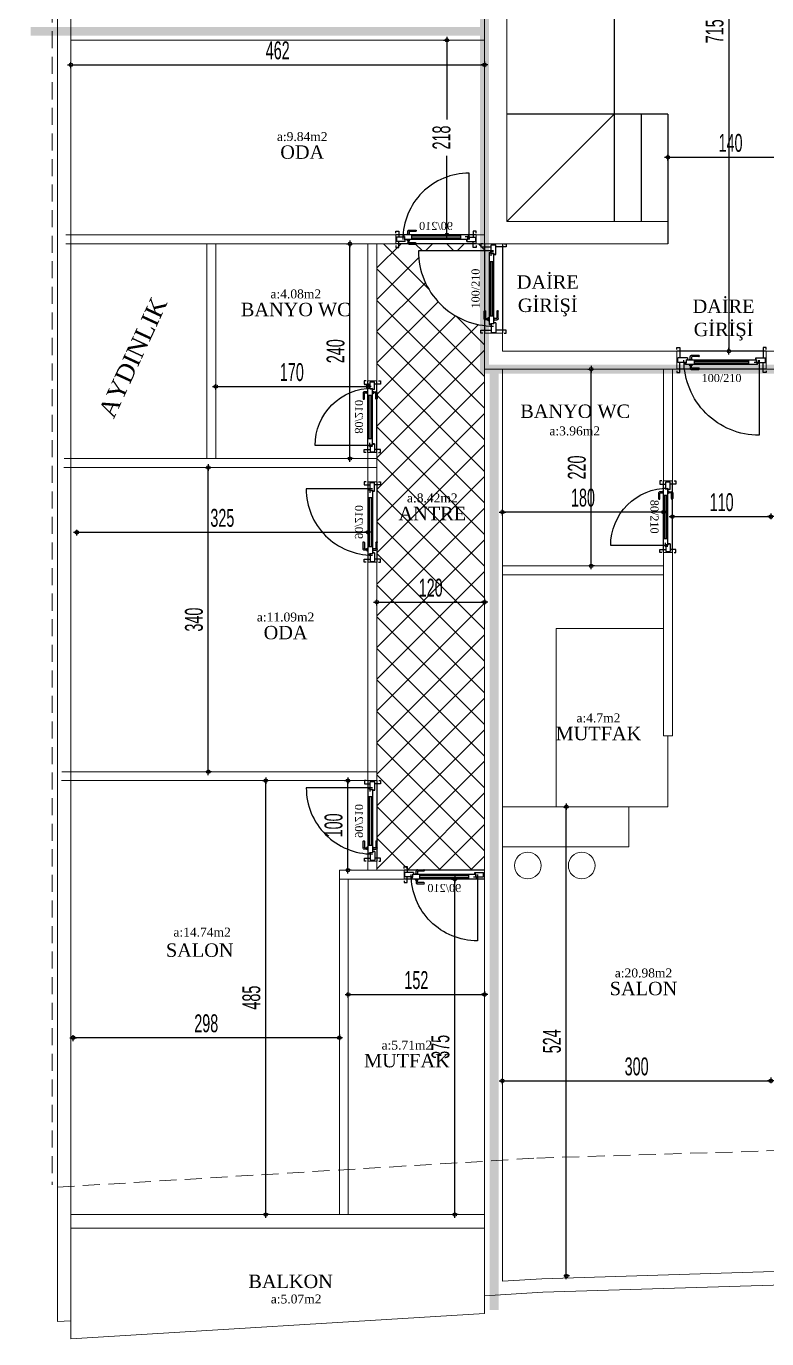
# Model space of a CAD drawing. Extents: x -30085 to -23607, y 116 to 3194.
# Drawn here: x -28966 to -28138, y 116 to 1583 of the extents above; entities that cross this region are included whole.
import ezdxf
from ezdxf.enums import TextEntityAlignment as Align

# ---------------------------------------------------------------- set-up
doc = ezdxf.new("R2010")
doc.units = 0
doc.linetypes.add('DOT', pattern=[0.28, 0.03, -0.25])
doc.linetypes.add('HIDDEN', pattern=[9.525, 6.35, -3.175])
doc.layers.get('0').update_dxf_attribs({"color": 5, "lineweight": 0})
for name, color, linetype in [('alan', 7, 'Continuous'), ('DIM', 7, 'Continuous'), ('duvar-kesim', 7, 'Continuous'), ('kapi', 7, 'Continuous'), ('kapi-yazi', 7, 'Continuous'), ('mahal', 7, 'Continuous')]:
    doc.layers.add(name, color=color, linetype=linetype)
for name, color, linetype, lineweight in [('BINA_CAMITURBE', 93, 'Continuous', 0), ('DOT', 6, 'DOT', 25), ('DUVAR', 4, 'Continuous', 0), ('ESKİPARSELVENOSU', 27, 'Continuous', 0), ('kolon', 1, 'Continuous', 40), ('OLCU10', 2, 'Continuous', 25), ('PARSEL_NO', 212, 'Continuous', 0), ('tarama ıslak zemin', 216, 'Continuous', 9)]:
    doc.layers.add(name, color=color, linetype=linetype, lineweight=lineweight)
doc.layers.get('0').off()
doc.styles.get("Standard").update_dxf_attribs({"font": ''})
doc.styles.add('T', font='ISOt.shx', dxfattribs={"width": 0.6})
doc.styles.get('Standard').set_extended_font_data('Times New Roman')
doc.dimstyles.new('DOT2', dxfattribs={"dimtxt": 20, "dimasz": 0.7, "dimexe": 5, "dimexo": 5, "dimgap": 6, "dimtad": 1, "dimdec": 0, "dimdsep": 46, "dimtxsty": 'T', "dimblk1": 'SEL2', "dimblk2": 'SEL2', "dimsah": 1, "dimcen": 0, "dimse1": 1, "dimse2": 1, "dimclrd": 256, "dimclre": 256, "dimclrt": 256, "dimadec": 0, "dimazin": 0, "dimtfac": 1, "dimtdec": 0, "dimtix": 1, "dimtmove": 2, "dimatfit": 3, "dimldrblk": 'SEL2', "dimfxl": 1, "dimtolj": 1, "dimtzin": 0, "dimarcsym": 0})

# ---------------------------------------------------------------- blocks, each defined once
blk = doc.blocks.new('SEL2')
at = {"layer": 'OLCU10'}
for p, q in [((5.25, 0), (-5.25, 0)), ((0, 5.25), (0, -3.95))]:
    blk.add_line(p, q, dxfattribs=at)
blk.add_circle((0, 0), 2.75, dxfattribs=at)
blk = doc.blocks.new('*D214')
at = {"layer": 'Defpoints', "color": 0}
for p in [(345, 285), (360, 288.9), (360, 269.2)]:
    blk.add_point(p, dxfattribs=at)
at = {"layer": 'DIM', "lineweight": -2}
for p, q in [((344.3, 288.9), (343.6, 288.9)), ((345, 288.9), (360, 288.9)), ((360.7, 288.9), (361.4, 288.9))]:
    blk.add_line(p, q, dxfattribs=at)
at = {"layer": 'DIM', "linetype": 'ByBlock', "lineweight": -2, "xscale": 0.7, "yscale": 0.7, "zscale": 0.7}
blk.add_blockref('SEL2', (345, 288.9), dxfattribs=at)
at = {"layer": 'DIM', "linetype": 'ByBlock', "lineweight": -2, "xscale": 0.7, "yscale": 0.7, "zscale": 0.7, "rotation": 180}
blk.add_blockref('SEL2', (360, 288.9), dxfattribs=at)
at = {"layer": 'DIM', "insert": (352.5, 272.9), "char_height": 20, "attachment_point": 5, "rotation": 180, "style": 'T'}
blk.add_mtext('\\A1;15', dxfattribs=at)
blk = doc.blocks.new('*D215')
at = {"layer": 'Defpoints', "color": 0}
for p in [(570, 288.9), (360, 269.2), (570, 253.6)]:
    blk.add_point(p, dxfattribs=at)
at = {"layer": 'DIM', "lineweight": -2}
blk.add_line((360.7, 288.9), (569.3, 288.9), dxfattribs=at)
at = {"layer": 'DIM', "linetype": 'ByBlock', "lineweight": -2, "xscale": 0.7, "yscale": 0.7, "zscale": 0.7, "rotation": 180}
blk.add_blockref('SEL2', (360, 288.9), dxfattribs=at)
at = {"layer": 'DIM', "linetype": 'ByBlock', "lineweight": -2, "xscale": 0.7, "yscale": 0.7, "zscale": 0.7}
blk.add_blockref('SEL2', (570, 288.9), dxfattribs=at)
at = {"layer": 'DIM', "insert": (465, 272.9), "char_height": 20, "attachment_point": 5, "rotation": 180, "style": 'T'}
blk.add_mtext('\\A1;210', dxfattribs=at)
blk = doc.blocks.new('*D216')
at = {"layer": 'Defpoints', "color": 0}
for p in [(595, 288.9), (570, 253.6), (595, 253.6)]:
    blk.add_point(p, dxfattribs=at)
at = {"layer": 'DIM', "lineweight": -2}
for p, q in [((569.3, 288.9), (568.6, 288.9)), ((570, 288.9), (595, 288.9)), ((595.7, 288.9), (596.4, 288.9))]:
    blk.add_line(p, q, dxfattribs=at)
at = {"layer": 'DIM', "linetype": 'ByBlock', "lineweight": -2, "xscale": 0.7, "yscale": 0.7, "zscale": 0.7}
blk.add_blockref('SEL2', (570, 288.9), dxfattribs=at)
at = {"layer": 'DIM', "linetype": 'ByBlock', "lineweight": -2, "xscale": 0.7, "yscale": 0.7, "zscale": 0.7, "rotation": 180}
blk.add_blockref('SEL2', (595, 288.9), dxfattribs=at)
at = {"layer": 'DIM', "insert": (582.5, 272.9), "char_height": 20, "attachment_point": 5, "rotation": 180, "style": 'T'}
blk.add_mtext('\\A1;25', dxfattribs=at)
blk = doc.blocks.new('*D217')
at = {"layer": 'Defpoints', "color": 0}
for p in [(470.5, 365), (467.8, 165), (488.2, 165)]:
    blk.add_point(p, dxfattribs=at)
at = {"layer": 'DIM', "lineweight": -2}
blk.add_line((488.2, 364.3), (488.2, 165.7), dxfattribs=at)
at = {"layer": 'DIM', "linetype": 'ByBlock', "lineweight": -2, "xscale": 0.7, "yscale": 0.7, "zscale": 0.7}
for p, rotation in [((488.2, 365), 89.99999999999999), ((488.2, 165), 270)]:
    blk.add_blockref('SEL2', p, dxfattribs=dict(at, rotation=rotation))
at = {"layer": 'DIM', "insert": (504.2, 265), "char_height": 20, "attachment_point": 5, "rotation": 270, "style": 'T'}
blk.add_mtext('\\A1;200', dxfattribs=at)
blk = doc.blocks.new('*D218')
at = {"layer": 'Defpoints', "color": 0}
for p in [(467.8, 165), (467.8, 140), (488.2, 140)]:
    blk.add_point(p, dxfattribs=at)
at = {"layer": 'DIM', "lineweight": -2}
for p, q in [((488.2, 165.7), (488.2, 166.4)), ((488.2, 165), (488.2, 140)), ((488.2, 139.3), (488.2, 138.6))]:
    blk.add_line(p, q, dxfattribs=at)
at = {"layer": 'DIM', "linetype": 'ByBlock', "lineweight": -2, "xscale": 0.7, "yscale": 0.7, "zscale": 0.7}
for p, rotation in [((488.2, 165), 270), ((488.2, 140), 90)]:
    blk.add_blockref('SEL2', p, dxfattribs=dict(at, rotation=rotation))
at = {"layer": 'DIM', "insert": (504.2, 152.5), "char_height": 20, "attachment_point": 5, "rotation": 270, "style": 'T'}
blk.add_mtext('\\A1;25', dxfattribs=at)
blk = doc.blocks.new('*D219')
at = {"layer": 'Defpoints', "color": 0}
for p in [(360, 513.9), (345, 510), (360, 494.2)]:
    blk.add_point(p, dxfattribs=at)
at = {"layer": 'DIM', "lineweight": -2}
for p, q in [((344.3, 513.9), (343.6, 513.9)), ((345, 513.9), (360, 513.9)), ((360.7, 513.9), (361.4, 513.9))]:
    blk.add_line(p, q, dxfattribs=at)
at = {"layer": 'DIM', "linetype": 'ByBlock', "lineweight": -2, "xscale": 0.7, "yscale": 0.7, "zscale": 0.7}
blk.add_blockref('SEL2', (345, 513.9), dxfattribs=at)
at = {"layer": 'DIM', "linetype": 'ByBlock', "lineweight": -2, "xscale": 0.7, "yscale": 0.7, "zscale": 0.7, "rotation": 180}
blk.add_blockref('SEL2', (360, 513.9), dxfattribs=at)
at = {"layer": 'DIM', "insert": (352.5, 497.9), "char_height": 20, "attachment_point": 5, "rotation": 180, "style": 'T'}
blk.add_mtext('\\A1;15', dxfattribs=at)
blk = doc.blocks.new('*D220')
at = {"layer": 'Defpoints', "color": 0}
for p in [(570, 513.9), (360, 494.2), (570, 478.6)]:
    blk.add_point(p, dxfattribs=at)
at = {"layer": 'DIM', "lineweight": -2}
blk.add_line((360.7, 513.9), (569.3, 513.9), dxfattribs=at)
at = {"layer": 'DIM', "linetype": 'ByBlock', "lineweight": -2, "xscale": 0.7, "yscale": 0.7, "zscale": 0.7, "rotation": 180}
blk.add_blockref('SEL2', (360, 513.9), dxfattribs=at)
at = {"layer": 'DIM', "linetype": 'ByBlock', "lineweight": -2, "xscale": 0.7, "yscale": 0.7, "zscale": 0.7}
blk.add_blockref('SEL2', (570, 513.9), dxfattribs=at)
at = {"layer": 'DIM', "insert": (465, 497.9), "char_height": 20, "attachment_point": 5, "rotation": 180, "style": 'T'}
blk.add_mtext('\\A1;210', dxfattribs=at)
blk = doc.blocks.new('*D221')
at = {"layer": 'Defpoints', "color": 0}
for p in [(595, 513.9), (570, 478.6), (595, 478.6)]:
    blk.add_point(p, dxfattribs=at)
at = {"layer": 'DIM', "lineweight": -2}
for p, q in [((569.3, 513.9), (568.6, 513.9)), ((570, 513.9), (595, 513.9)), ((595.7, 513.9), (596.4, 513.9))]:
    blk.add_line(p, q, dxfattribs=at)
at = {"layer": 'DIM', "linetype": 'ByBlock', "lineweight": -2, "xscale": 0.7, "yscale": 0.7, "zscale": 0.7}
blk.add_blockref('SEL2', (570, 513.9), dxfattribs=at)
at = {"layer": 'DIM', "linetype": 'ByBlock', "lineweight": -2, "xscale": 0.7, "yscale": 0.7, "zscale": 0.7, "rotation": 180}
blk.add_blockref('SEL2', (595, 513.9), dxfattribs=at)
at = {"layer": 'DIM', "insert": (582.5, 497.9), "char_height": 20, "attachment_point": 5, "rotation": 180, "style": 'T'}
blk.add_mtext('\\A1;25', dxfattribs=at)
blk = doc.blocks.new('*D222')
at = {"layer": 'Defpoints', "color": 0}
for p in [(470.5, 590), (467.8, 390), (488.2, 390)]:
    blk.add_point(p, dxfattribs=at)
at = {"layer": 'DIM', "lineweight": -2}
blk.add_line((488.2, 589.3), (488.2, 390.7), dxfattribs=at)
at = {"layer": 'DIM', "linetype": 'ByBlock', "lineweight": -2, "xscale": 0.7, "yscale": 0.7, "zscale": 0.7}
for p, rotation in [((488.2, 590), 89.99999999999999), ((488.2, 390), 270)]:
    blk.add_blockref('SEL2', p, dxfattribs=dict(at, rotation=rotation))
at = {"layer": 'DIM', "insert": (504.2, 490), "char_height": 20, "attachment_point": 5, "rotation": 270, "style": 'T'}
blk.add_mtext('\\A1;200', dxfattribs=at)
blk = doc.blocks.new('*D223')
at = {"layer": 'Defpoints', "color": 0}
for p in [(467.8, 390), (467.8, 365), (488.2, 365)]:
    blk.add_point(p, dxfattribs=at)
at = {"layer": 'DIM', "lineweight": -2}
for p, q in [((488.2, 390.7), (488.2, 391.4)), ((488.2, 390), (488.2, 365)), ((488.2, 364.3), (488.2, 363.6))]:
    blk.add_line(p, q, dxfattribs=at)
at = {"layer": 'DIM', "linetype": 'ByBlock', "lineweight": -2, "xscale": 0.7, "yscale": 0.7, "zscale": 0.7}
for p, rotation in [((488.2, 390), 270), ((488.2, 365), 90)]:
    blk.add_blockref('SEL2', p, dxfattribs=dict(at, rotation=rotation))
at = {"layer": 'DIM', "insert": (504.2, 377.5), "char_height": 20, "attachment_point": 5, "rotation": 270, "style": 'T'}
blk.add_mtext('\\A1;25', dxfattribs=at)
blk = doc.blocks.new('*D228')
at = {"layer": 'Defpoints', "color": 0}
for p in [(-28248.6, 1436.7), (-28108.6, 1436.7), (-28108.6, 1436.7)]:
    blk.add_point(p, dxfattribs=at)
at = {"layer": 'DIM', "lineweight": -2}
blk.add_line((-28247.9, 1436.7), (-28109.3, 1436.7), dxfattribs=at)
at = {"layer": 'DIM', "linetype": 'ByBlock', "lineweight": -2, "xscale": 0.7, "yscale": 0.7, "zscale": 0.7, "rotation": 180}
blk.add_blockref('SEL2', (-28248.6, 1436.7), dxfattribs=at)
at = {"layer": 'DIM', "linetype": 'ByBlock', "lineweight": -2, "xscale": 0.7, "yscale": 0.7, "zscale": 0.7}
blk.add_blockref('SEL2', (-28108.6, 1436.7), dxfattribs=at)
at = {"layer": 'DIM', "insert": (-28178.6, 1452.7), "char_height": 20, "attachment_point": 5, "style": 'T'}
blk.add_mtext('\\A1;140', dxfattribs=at)
blk = doc.blocks.new('*D291')
at = {"layer": 'Defpoints', "color": 0}
for p in [(-28063.6, 1935), (-28180.4, 1220), (-28063.6, 1220)]:
    blk.add_point(p, dxfattribs=at)
at = {"layer": 'DIM', "lineweight": -2}
blk.add_line((-28180.4, 1934.3), (-28180.4, 1220.7), dxfattribs=at)
at = {"layer": 'DIM', "linetype": 'ByBlock', "lineweight": -2, "xscale": 0.7, "yscale": 0.7, "zscale": 0.7}
for p, rotation in [((-28180.4, 1935), 90), ((-28180.4, 1220), 270)]:
    blk.add_blockref('SEL2', p, dxfattribs=dict(at, rotation=rotation))
at = {"layer": 'DIM', "insert": (-28196.4, 1577.5), "char_height": 20, "attachment_point": 5, "rotation": 90, "style": 'T'}
blk.add_mtext('\\A1;715', dxfattribs=at)
blk = doc.blocks.new('*D292')
at = {"layer": 'Defpoints', "color": 0}
for p in [(-28133.6, 404.5), (-28433.6, 391.8), (-28133.6, 391.8)]:
    blk.add_point(p, dxfattribs=at)
at = {"layer": 'DIM', "lineweight": -2}
blk.add_line((-28432.9, 404.5), (-28134.3, 404.5), dxfattribs=at)
at = {"layer": 'DIM', "linetype": 'ByBlock', "lineweight": -2, "xscale": 0.7, "yscale": 0.7, "zscale": 0.7, "rotation": 180}
blk.add_blockref('SEL2', (-28433.6, 404.5), dxfattribs=at)
at = {"layer": 'DIM', "linetype": 'ByBlock', "lineweight": -2, "xscale": 0.7, "yscale": 0.7, "zscale": 0.7}
blk.add_blockref('SEL2', (-28133.6, 404.5), dxfattribs=at)
at = {"layer": 'DIM', "insert": (-28283.6, 420.5), "char_height": 20, "attachment_point": 5, "style": 'T'}
blk.add_mtext('\\A1;300', dxfattribs=at)
blk = doc.blocks.new('fm-door1')
at = {"linetype": 'Continuous'}
for p, q in [((0, 2.5), (0, -2.5)), ((10, 2.5), (0, 2.5)), ((8, 3.2), (8, 0)), ((8.4, 2.8), (12.8, 2.8)), ((9, 5), (91, 5)), ((9, 5), (9, 3)), ((10, 3), (9, 3)), ((10, 3), (10, -0.5)), ((10, 3), (10, -0.5)), ((10, 0), (90, 0)), ((19, 5), (19, 0)), ((81, 5), (81, 0)), ((91, 3), (90, 3)), ((90, 3), (90, -0.5)), ((90, 2.5), (100, 2.5)), ((91, 5), (91, 3)), ((100, 2.5), (100, -2.5)), ((11, -2.5), (0, -2.5)), ((10, -0.5), (11, -0.5)), ((11, -0.5), (10, -0.5)), ((11, -0.5), (11, -2.5)), ((11, -2.5), (11, -0.5)), ((89, -2.5), (89, -0.5)), ((89, -0.5), (90, -0.5)), ((89, -2.5), (100, -2.5))]:
    blk.add_line(p, q, dxfattribs=at)
at = {"color": 8, "linetype": 'Continuous'}
for p, q in [((19, 3.5), (81, 3.5)), ((19, 1.5), (81, 1.5))]:
    blk.add_line(p, q, dxfattribs=at)
at = {"linetype": 'Continuous'}
for points in [[(85.8, 5.8), (85.8, 8.9, 0.414214), (84.2, 10.4), (75.9, 10.4, 1), (75.9, 8.9), (83.5, 8.9, -0.414214), (84.2, 8.1), (84.2, 5.8)], [(85.8, -0.8), (85.8, -3.9, -0.414214), (84.2, -5.4), (75.9, -5.4, -1), (75.9, -3.9), (83.5, -3.9, 0.414214), (84.2, -3.1), (84.2, -0.8)]]:
    blk.add_lwpolyline(points, format="xyb", dxfattribs=at)
for points in [[(86.9, 5), (86.9, 5.8), (83.1, 5.8), (83.1, 5)], [(86.9, 0), (86.9, -0.8), (83.1, -0.8), (83.1, 0)]]:
    blk.add_lwpolyline(points, dxfattribs=at)
blk.add_circle((8.4, 3.2), 0.426, dxfattribs=at)
blk = doc.blocks.new('*D296')
at = {"layer": 'Defpoints', "color": 0}
for p in [(-28343.6, 1200), (-28334.4, 1200), (-28343.6, 980)]:
    blk.add_point(p, dxfattribs=at)
at = {"layer": 'DIM', "lineweight": -2}
blk.add_line((-28334.4, 980.7), (-28334.4, 1199.3), dxfattribs=at)
at = {"layer": 'DIM', "linetype": 'ByBlock', "lineweight": -2, "xscale": 0.7, "yscale": 0.7, "zscale": 0.7}
for p, rotation in [((-28334.4, 1200), 90), ((-28334.4, 980), 270)]:
    blk.add_blockref('SEL2', p, dxfattribs=dict(at, rotation=rotation))
at = {"layer": 'DIM', "insert": (-28350.4, 1090), "char_height": 20, "attachment_point": 5, "rotation": 90, "style": 'T'}
blk.add_mtext('\\A1;220', dxfattribs=at)
blk = doc.blocks.new('*D297')
at = {"layer": 'Defpoints', "color": 0}
for p in [(-28433.6, 1064.6), (-28253.6, 1064.6), (-28433.6, 1040.2)]:
    blk.add_point(p, dxfattribs=at)
at = {"layer": 'DIM', "lineweight": -2}
blk.add_line((-28254.3, 1040.2), (-28432.9, 1040.2), dxfattribs=at)
at = {"layer": 'DIM', "linetype": 'ByBlock', "lineweight": -2, "xscale": 0.7, "yscale": 0.7, "zscale": 0.7, "rotation": 180}
blk.add_blockref('SEL2', (-28433.6, 1040.2), dxfattribs=at)
at = {"layer": 'DIM', "linetype": 'ByBlock', "lineweight": -2, "xscale": 0.7, "yscale": 0.7, "zscale": 0.7}
blk.add_blockref('SEL2', (-28253.6, 1040.2), dxfattribs=at)
at = {"layer": 'DIM', "insert": (-28343.6, 1056.2), "char_height": 20, "attachment_point": 5, "style": 'T'}
blk.add_mtext('\\A1;180', dxfattribs=at)
blk = doc.blocks.new('*D298')
at = {"layer": 'Defpoints', "color": 0}
for p in [(-28133.6, 1035.1), (-28243.6, 1023.6), (-28133.6, 1023.6)]:
    blk.add_point(p, dxfattribs=at)
at = {"layer": 'DIM', "lineweight": -2}
blk.add_line((-28242.9, 1035.1), (-28134.3, 1035.1), dxfattribs=at)
at = {"layer": 'DIM', "linetype": 'ByBlock', "lineweight": -2, "xscale": 0.7, "yscale": 0.7, "zscale": 0.7, "rotation": 180}
blk.add_blockref('SEL2', (-28243.6, 1035.1), dxfattribs=at)
at = {"layer": 'DIM', "linetype": 'ByBlock', "lineweight": -2, "xscale": 0.7, "yscale": 0.7, "zscale": 0.7}
blk.add_blockref('SEL2', (-28133.6, 1035.1), dxfattribs=at)
at = {"layer": 'DIM', "insert": (-28188.6, 1051.1), "char_height": 20, "attachment_point": 5, "style": 'T'}
blk.add_mtext('\\A1;110', dxfattribs=at)
blk = doc.blocks.new('*D299')
at = {"layer": 'Defpoints', "color": 0}
for p in [(-28362.2, 710.9), (-28248.6, 710.9), (-28289.4, 186.4)]:
    blk.add_point(p, dxfattribs=at)
at = {"layer": 'DIM', "lineweight": -2}
blk.add_line((-28362.2, 187.1), (-28362.2, 710.2), dxfattribs=at)
at = {"layer": 'DIM', "linetype": 'ByBlock', "lineweight": -2, "xscale": 0.7, "yscale": 0.7, "zscale": 0.7}
for p, rotation in [((-28362.2, 710.9), 90), ((-28362.2, 186.4), 270)]:
    blk.add_blockref('SEL2', p, dxfattribs=dict(at, rotation=rotation))
at = {"layer": 'DIM', "insert": (-28378.2, 448.7), "char_height": 20, "attachment_point": 5, "rotation": 90, "style": 'T'}
blk.add_mtext('\\A1;524', dxfattribs=at)
blk = doc.blocks.new('*D302')
at = {"layer": 'Defpoints', "color": 0}
for p in [(-28762.4, 1090), (-28736, 1090), (-28736, 750)]:
    blk.add_point(p, dxfattribs=at)
at = {"layer": 'DIM', "lineweight": -2}
blk.add_line((-28762.4, 750.7), (-28762.4, 1089.3), dxfattribs=at)
at = {"layer": 'DIM', "linetype": 'ByBlock', "lineweight": -2, "xscale": 0.7, "yscale": 0.7, "zscale": 0.7}
for p, rotation in [((-28762.4, 1090), 90), ((-28762.4, 750), 270)]:
    blk.add_blockref('SEL2', p, dxfattribs=dict(at, rotation=rotation))
at = {"layer": 'DIM', "insert": (-28778.4, 920), "char_height": 20, "attachment_point": 5, "rotation": 90, "style": 'T'}
blk.add_mtext('\\A1;340', dxfattribs=at)
blk = doc.blocks.new('*D303')
at = {"layer": 'Defpoints', "color": 0}
for p in [(-28584, 1017.6), (-28909.4, 998.1), (-28584, 998.1)]:
    blk.add_point(p, dxfattribs=at)
at = {"layer": 'DIM', "lineweight": -2}
blk.add_line((-28908.7, 1017.6), (-28584.7, 1017.6), dxfattribs=at)
at = {"layer": 'DIM', "linetype": 'ByBlock', "lineweight": -2, "xscale": 0.7, "yscale": 0.7, "zscale": 0.7, "rotation": 180}
blk.add_blockref('SEL2', (-28909.4, 1017.6), dxfattribs=at)
at = {"layer": 'DIM', "linetype": 'ByBlock', "lineweight": -2, "xscale": 0.7, "yscale": 0.7, "zscale": 0.7}
blk.add_blockref('SEL2', (-28584, 1017.6), dxfattribs=at)
at = {"layer": 'DIM', "insert": (-28746.7, 1033.6), "char_height": 20, "attachment_point": 5, "style": 'T'}
blk.add_mtext('\\A1;325', dxfattribs=at)
blk = doc.blocks.new('*D304')
at = {"layer": 'Defpoints', "color": 0}
for p in [(-28453.6, 939.6), (-28453.6, 926.6), (-28574, 916.6)]:
    blk.add_point(p, dxfattribs=at)
at = {"layer": 'DIM', "lineweight": -2}
blk.add_line((-28573.3, 939.6), (-28454.3, 939.6), dxfattribs=at)
at = {"layer": 'DIM', "linetype": 'ByBlock', "lineweight": -2, "xscale": 0.7, "yscale": 0.7, "zscale": 0.7, "rotation": 180}
blk.add_blockref('SEL2', (-28574, 939.6), dxfattribs=at)
at = {"layer": 'DIM', "linetype": 'ByBlock', "lineweight": -2, "xscale": 0.7, "yscale": 0.7, "zscale": 0.7}
blk.add_blockref('SEL2', (-28453.6, 939.6), dxfattribs=at)
at = {"layer": 'DIM', "insert": (-28513.8, 955.6), "char_height": 20, "attachment_point": 5, "style": 'T'}
blk.add_mtext('\\A1;120', dxfattribs=at)
blk = doc.blocks.new('*D305')
at = {"layer": 'Defpoints', "color": 0}
for p in [(-28913.5, 452.7), (-28913.5, 448.7), (-28615.9, 448.7)]:
    blk.add_point(p, dxfattribs=at)
at = {"layer": 'DIM', "lineweight": -2}
blk.add_line((-28616.6, 452.7), (-28912.8, 452.7), dxfattribs=at)
at = {"layer": 'DIM', "linetype": 'ByBlock', "lineweight": -2, "xscale": 0.7, "yscale": 0.7, "zscale": 0.7, "rotation": 180}
blk.add_blockref('SEL2', (-28913.5, 452.7), dxfattribs=at)
at = {"layer": 'DIM', "linetype": 'ByBlock', "lineweight": -2, "xscale": 0.7, "yscale": 0.7, "zscale": 0.7}
blk.add_blockref('SEL2', (-28615.9, 452.7), dxfattribs=at)
at = {"layer": 'DIM', "insert": (-28764.7, 468.7), "char_height": 20, "attachment_point": 5, "style": 'T'}
blk.add_mtext('\\A1;298', dxfattribs=at)
blk = doc.blocks.new('*D306')
at = {"layer": 'Defpoints', "color": 0}
for p in [(-28717.9, 740), (-28698.2, 740), (-28717.9, 255)]:
    blk.add_point(p, dxfattribs=at)
at = {"layer": 'DIM', "lineweight": -2}
blk.add_line((-28698.2, 255.7), (-28698.2, 739.3), dxfattribs=at)
at = {"layer": 'DIM', "linetype": 'ByBlock', "lineweight": -2, "xscale": 0.7, "yscale": 0.7, "zscale": 0.7}
for p, rotation in [((-28698.2, 740), 90), ((-28698.2, 255), 270)]:
    blk.add_blockref('SEL2', p, dxfattribs=dict(at, rotation=rotation))
at = {"layer": 'DIM', "insert": (-28714.2, 497.5), "char_height": 20, "attachment_point": 5, "rotation": 90, "style": 'T'}
blk.add_mtext('\\A1;485', dxfattribs=at)
blk = doc.blocks.new('*D307')
at = {"layer": 'Defpoints', "color": 0}
for p in [(-28453.6, 501), (-28605.9, 496.4), (-28453.6, 496.4)]:
    blk.add_point(p, dxfattribs=at)
at = {"layer": 'DIM', "lineweight": -2}
blk.add_line((-28605.2, 501), (-28454.3, 501), dxfattribs=at)
at = {"layer": 'DIM', "linetype": 'ByBlock', "lineweight": -2, "xscale": 0.7, "yscale": 0.7, "zscale": 0.7, "rotation": 180}
blk.add_blockref('SEL2', (-28605.9, 501), dxfattribs=at)
at = {"layer": 'DIM', "linetype": 'ByBlock', "lineweight": -2, "xscale": 0.7, "yscale": 0.7, "zscale": 0.7}
blk.add_blockref('SEL2', (-28453.6, 501), dxfattribs=at)
at = {"layer": 'DIM', "insert": (-28529.8, 517), "char_height": 20, "attachment_point": 5, "style": 'T'}
blk.add_mtext('\\A1;152', dxfattribs=at)
blk = doc.blocks.new('*D308')
at = {"layer": 'Defpoints', "color": 0}
for p in [(-28529.8, 630), (-28486.8, 630), (-28526.8, 255)]:
    blk.add_point(p, dxfattribs=at)
at = {"layer": 'DIM', "lineweight": -2}
blk.add_line((-28486.8, 255.7), (-28486.8, 629.3), dxfattribs=at)
at = {"layer": 'DIM', "linetype": 'ByBlock', "lineweight": -2, "xscale": 0.7, "yscale": 0.7, "zscale": 0.7}
for p, rotation in [((-28486.8, 630), 90), ((-28486.8, 255), 270)]:
    blk.add_blockref('SEL2', p, dxfattribs=dict(at, rotation=rotation))
at = {"layer": 'DIM', "insert": (-28502.8, 442.5), "char_height": 20, "attachment_point": 5, "rotation": 90, "style": 'T'}
blk.add_mtext('\\A1;375', dxfattribs=at)
blk = doc.blocks.new('*D309')
at = {"layer": 'Defpoints', "color": 0}
for p in [(-28506.8, 1567.5), (-28495.7, 1567.5), (-28506.8, 1350)]:
    blk.add_point(p, dxfattribs=at)
at = {"layer": 'DIM', "lineweight": -2}
for p, q in [((-28495.7, 1566.8), (-28495.7, 1479)), ((-28495.7, 1350.7), (-28495.7, 1438.5))]:
    blk.add_line(p, q, dxfattribs=at)
at = {"layer": 'DIM', "linetype": 'ByBlock', "lineweight": -2, "xscale": 0.7, "yscale": 0.7, "zscale": 0.7}
for p, rotation in [((-28495.7, 1567.5), 90), ((-28495.7, 1350), 270)]:
    blk.add_blockref('SEL2', p, dxfattribs=dict(at, rotation=rotation))
at = {"layer": 'DIM', "insert": (-28501.7, 1458.8), "char_height": 20, "attachment_point": 5, "rotation": 90, "style": 'T'}
blk.add_mtext('\\A1;218', dxfattribs=at)
blk = doc.blocks.new('*D310')
at = {"layer": 'Defpoints', "color": 0}
for p in [(-28916, 1533), (-28453.6, 1540.1), (-28453.6, 1533)]:
    blk.add_point(p, dxfattribs=at)
at = {"layer": 'DIM', "lineweight": -2}
blk.add_line((-28915.3, 1540.1), (-28454.3, 1540.1), dxfattribs=at)
at = {"layer": 'DIM', "linetype": 'ByBlock', "lineweight": -2, "xscale": 0.7, "yscale": 0.7, "zscale": 0.7, "rotation": 180}
blk.add_blockref('SEL2', (-28916, 1540.1), dxfattribs=at)
at = {"layer": 'DIM', "linetype": 'ByBlock', "lineweight": -2, "xscale": 0.7, "yscale": 0.7, "zscale": 0.7}
blk.add_blockref('SEL2', (-28453.6, 1540.1), dxfattribs=at)
at = {"layer": 'DIM', "insert": (-28684.8, 1556.1), "char_height": 20, "attachment_point": 5, "style": 'T'}
blk.add_mtext('\\A1;462', dxfattribs=at)
blk = doc.blocks.new('*D311')
at = {"layer": 'Defpoints', "color": 0}
for p in [(-28584, 1180.5), (-28754, 1170), (-28584, 1170)]:
    blk.add_point(p, dxfattribs=at)
at = {"layer": 'DIM', "lineweight": -2}
blk.add_line((-28753.3, 1180.5), (-28584.7, 1180.5), dxfattribs=at)
at = {"layer": 'DIM', "linetype": 'ByBlock', "lineweight": -2, "xscale": 0.7, "yscale": 0.7, "zscale": 0.7, "rotation": 180}
blk.add_blockref('SEL2', (-28754, 1180.5), dxfattribs=at)
at = {"layer": 'DIM', "linetype": 'ByBlock', "lineweight": -2, "xscale": 0.7, "yscale": 0.7, "zscale": 0.7}
blk.add_blockref('SEL2', (-28584, 1180.5), dxfattribs=at)
at = {"layer": 'DIM', "insert": (-28669, 1196.5), "char_height": 20, "attachment_point": 5, "style": 'T'}
blk.add_mtext('\\A1;170', dxfattribs=at)
blk = doc.blocks.new('*D312')
at = {"layer": 'Defpoints', "color": 0}
for p in [(-28616.3, 1340), (-28604.1, 1340), (-28616.3, 1100)]:
    blk.add_point(p, dxfattribs=at)
at = {"layer": 'DIM', "lineweight": -2}
blk.add_line((-28604.1, 1100.7), (-28604.1, 1339.3), dxfattribs=at)
at = {"layer": 'DIM', "linetype": 'ByBlock', "lineweight": -2, "xscale": 0.7, "yscale": 0.7, "zscale": 0.7}
for p, rotation in [((-28604.1, 1340), 90), ((-28604.1, 1100), 270)]:
    blk.add_blockref('SEL2', p, dxfattribs=dict(at, rotation=rotation))
at = {"layer": 'DIM', "insert": (-28620.1, 1220), "char_height": 20, "attachment_point": 5, "rotation": 90, "style": 'T'}
blk.add_mtext('\\A1;240', dxfattribs=at)
blk = doc.blocks.new('*D313')
at = {"layer": 'Defpoints', "color": 0}
for p in [(-28615.9, 740), (-28606.3, 740), (-28615.9, 640)]:
    blk.add_point(p, dxfattribs=at)
at = {"layer": 'DIM', "lineweight": -2}
blk.add_line((-28606.3, 640.7), (-28606.3, 739.3), dxfattribs=at)
at = {"layer": 'DIM', "linetype": 'ByBlock', "lineweight": -2, "xscale": 0.7, "yscale": 0.7, "zscale": 0.7}
for p, rotation in [((-28606.3, 740), 90), ((-28606.3, 640), 270)]:
    blk.add_blockref('SEL2', p, dxfattribs=dict(at, rotation=rotation))
at = {"layer": 'DIM', "insert": (-28622.3, 690), "char_height": 20, "attachment_point": 5, "rotation": 90, "style": 'T'}
blk.add_mtext('\\A1;100', dxfattribs=at)
blk = doc.blocks.new('G$C098AA4DB')
at = {"layer": 'DIM'}
for p, q in [((205, 615), (205, 470)), ((145, 470), (25, 590)), ((145, 590), (145, 165)), ((175, 590), (175, 470)), ((205, 470), (25, 470)), ((205, 285), (25, 285)), ((145, 285), (25, 165)), ((175, 285), (175, 165)), ((205, 285), (205, 140))]:
    blk.add_line(p, q, dxfattribs=at)
at = {"layer": 'DOT', "linetype": 'ByBlock', "ltscale": 1.5}
for p, q in [((570, 590), (345.1, 590)), ((360.1, 390), (360.1, 590)), ((570, 390), (570, 590)), ((570, 590), (570, 390)), ((570, 390), (345.1, 390)), ((570, 365), (345.1, 365)), ((360.1, 165), (360.1, 365)), ((570, 165), (570, 365)), ((570, 365), (570, 165)), ((570, 165), (345.1, 165))]:
    blk.add_line(p, q, dxfattribs=at)
at = {"layer": 'DOT'}
for p, q in [((345.1, 589.9), (345.1, 548)), ((360.1, 589.9), (360.1, 548)), ((360.1, 389.9), (360.1, 589.9)), ((360.1, 548), (345.1, 548)), ((355.8, 539), (355.8, 548)), ((355.8, 547), (359.8, 547)), ((359.8, 547), (359.8, 539)), ((355.8, 539), (359.8, 539)), ((355.8, 499.9), (355.8, 508.9)), ((359.8, 508.9), (355.8, 508.9)), ((359.8, 500.9), (355.8, 500.9)), ((355.8, 499.9), (355.8, 480.9)), ((359.8, 498.9), (355.8, 498.9)), ((359.8, 508.9), (359.8, 500.9)), ((359.8, 480.9), (359.8, 498.9)), ((359.8, 480.9), (355.8, 480.9)), ((345.1, 428.2), (345.1, 389.9)), ((360.1, 428.2), (345.1, 428.2)), ((355.8, 437.2), (355.8, 428.2)), ((355.8, 437.2), (359.8, 437.2)), ((355.8, 429.2), (359.8, 429.2)), ((359.8, 429.2), (359.8, 437.2)), ((345.1, 364.9), (345.1, 323)), ((360.1, 364.9), (360.1, 323)), ((360.1, 164.9), (360.1, 364.9)), ((360.1, 323), (345.1, 323)), ((355.8, 314), (355.8, 323)), ((355.8, 322), (359.8, 322)), ((355.8, 314), (359.8, 314)), ((359.8, 322), (359.8, 314)), ((355.8, 274.9), (355.8, 283.9)), ((359.8, 283.9), (355.8, 283.9)), ((359.8, 283.9), (359.8, 275.9)), ((359.8, 275.9), (355.8, 275.9)), ((355.8, 274.9), (355.8, 255.9)), ((359.8, 273.9), (355.8, 273.9)), ((359.8, 255.9), (359.8, 273.9)), ((359.8, 255.9), (355.8, 255.9)), ((355.8, 212.2), (355.8, 203.2)), ((355.8, 212.2), (359.8, 212.2)), ((359.8, 204.2), (359.8, 212.2)), ((345.1, 203.2), (345.1, 164.9)), ((360.1, 203.2), (345.1, 203.2)), ((355.8, 204.2), (359.8, 204.2))]:
    blk.add_line(p, q, dxfattribs=at)
at = {"layer": 'DOT', "ltscale": 20}
for p, q in [((360.1, 407.8), (529.9, 572)), ((345.1, 428.2), (345.1, 548)), ((360.1, 182.8), (529.9, 347)), ((345.1, 203.2), (345.1, 323))]:
    blk.add_line(p, q, dxfattribs=at)
at = {"layer": 'DOT', "ltscale": 5}
for p, q in [((355.8, 548), (355.8, 428.2)), ((355.8, 539), (355.8, 508.9)), ((357.8, 508.9), (357.8, 539)), ((359.8, 508.9), (359.8, 539)), ((355.8, 437.2), (355.8, 480.9)), ((357.8, 480.9), (357.8, 437.2)), ((359.8, 480.9), (359.8, 437.2)), ((355.8, 323), (355.8, 203.2)), ((355.8, 314), (355.8, 283.9)), ((357.8, 283.9), (357.8, 314)), ((359.8, 283.9), (359.8, 314)), ((355.8, 212.2), (355.8, 255.9)), ((357.8, 255.9), (357.8, 212.2)), ((359.8, 255.9), (359.8, 212.2))]:
    blk.add_line(p, q, dxfattribs=at)
at = {"layer": 'DOT', "ltscale": 20}
for points in [[(360.1, 575), (360.1, 404.8), (532.9, 404.8), (532.9, 575)], [(360.1, 572), (360.1, 407.8), (529.9, 407.8), (529.9, 572)], [(567.7, 539.2), (532.9, 539.2), (532.9, 440.6), (567.7, 440.6)], [(360.1, 350), (360.1, 179.8), (532.9, 179.8), (532.9, 350)], [(360.1, 347), (360.1, 182.8), (529.9, 182.8), (529.9, 347)], [(567.7, 314.2), (532.9, 314.2), (532.9, 215.6), (567.7, 215.6)]]:
    blk.add_lwpolyline(points, close=True, dxfattribs=at)
at = {"layer": 'DUVAR', "ltscale": 5}
for p, q in [((595, 755), (0, 755)), ((575, 735), (20, 735)), ((205, 615), (0, 615)), ((0, 615), (0, 140)), ((345, 385), (345, 615)), ((595, 365), (595, 615)), ((205, 590), (25, 590)), ((25, 590), (25, 165)), ((570, 590), (345, 590)), ((360, 390), (360, 590)), ((595, 590), (365, 590)), ((570, 390), (570, 590)), ((345, 160), (345, 390)), ((570, 390), (345, 390)), ((345, 385), (345, 385)), ((345, 365), (345, 385)), ((595, 140), (595, 390)), ((570, 365), (345, 365)), ((570, 365), (345, 365)), ((360, 165), (360, 365)), ((595, 365), (365, 365)), ((570, 165), (570, 365)), ((205, 165), (25, 165)), ((570, 165), (345, 165)), ((345, 160), (345, 160)), ((345, 140), (345, 160)), ((205, 140), (0, 140)), ((570, 140), (345, 140)), ((575, 20), (20, 20)), ((595, 0), (0, 0))]:
    blk.add_line(p, q, dxfattribs=at)
at = {"layer": 'DUVAR'}
for p, q in [((0, 615), (0, 755)), ((595, 615), (595, 755)), ((20, 615), (20, 735)), ((575, 615), (575, 735)), ((0, 140), (0, 0)), ((20, 140), (20, 20)), ((575, 140), (575, 20)), ((595, 140), (595, 0))]:
    blk.add_line(p, q, dxfattribs=at)
at = {"layer": 'kolon'}
for points in [[(595, 615), (595, 590), (345, 590), (345, 615)], [(595, 390), (595, 365), (345, 365), (345, 390)], [(345, 390), (345, 365), (595, 365), (595, 390)], [(345, 165), (345, 140), (595, 140), (595, 165)]]:
    blk.add_lwpolyline(points, close=True, dxfattribs=at)
at = {"layer": 'mahal'}
for p in [(409.5, 498.4), (409.5, 273.4)]:
    blk.add_text('ASANSÖR', height=15, rotation=270, dxfattribs=at).set_placement(p, align=Align.CENTER)
at = {"layer": 'DIM'}
for base, p1, p2, picture, middle in [((488.2, 390), (470.5, 590), (467.8, 390), '*D222', (504.2, 490)), ((488.2, 365), (467.8, 390), (467.8, 365), '*D223', (504.2, 377.5)), ((488.2, 165), (470.5, 365), (467.8, 165), '*D217', (504.2, 265)), ((488.2, 140), (467.8, 165), (467.8, 140), '*D218', (504.2, 152.5))]:
    dim = blk.add_linear_dim(base=base, p1=p1, p2=p2, angle=270, dimstyle='DOT2', dxfattribs=at)
    dim.commit()
    dim.dimension.update_dxf_attribs({"geometry": picture, "text_midpoint": middle})
for base, p1, p2, picture, middle in [((360, 513.9), (345, 510), (360, 494.2), '*D219', (352.5, 497.9)), ((570, 513.9), (360, 494.2), (570, 478.6), '*D220', (465, 497.9)), ((595, 513.9), (570, 478.6), (595, 478.6), '*D221', (582.5, 497.9)), ((360, 288.9), (345, 285), (360, 269.2), '*D214', (352.5, 272.9)), ((570, 288.9), (360, 269.2), (570, 253.6), '*D215', (465, 272.9)), ((595, 288.9), (570, 253.6), (595, 253.6), '*D216', (582.5, 272.9))]:
    dim = blk.add_linear_dim(base=base, p1=p1, p2=p2, dimstyle='DOT2', dxfattribs=at)
    dim.commit()
    dim.dimension.update_dxf_attribs({"geometry": picture, "text_midpoint": middle})

msp = doc.modelspace()

# ---------------------------------------------------------------- hatches: boundary and pattern name
at = {"layer": 'tarama ıslak zemin'}
h = msp.add_hatch(dxfattribs=at)
h.set_pattern_fill('ANSI37', color=251, scale=200, angle=180, style=0)
h.set_pattern_definition([(45, (-254901.62, 65217.34), (-17.6776695, 17.6776695), []), (135, (-254901.62, 65217.34), (-17.6776695, -17.6776695), [])])
h.paths.add_polyline_path([(-28453.6, 1200), (-28453.6, 1240), (-28453.6, 1243.5), (-28453.6, 1248.6, -0.379679), (-28527.6, 1332), (-28453.6, 1332), (-28453.6, 1336.5), (-28457.6, 1336.5), (-28457.6, 1340), (-28462.9, 1340), (-28466.4, 1340), (-28549.4, 1340), (-28552.9, 1340), (-28574, 1340), (-28574, 1186.7), (-28574, 1183.2), (-28574, 1110.2), (-28574, 1106.7), (-28574, 1100), (-28574, 1090), (-28574, 1074.1), (-28574, 1070.6), (-28574, 987.6), (-28574, 984.1), (-28573.9, 750), (-28573.9, 740), (-28573.9, 736.5), (-28573.9, 653.5), (-28573.9, 650), (-28573.9, 640), (-28543.6, 640), (-28540.1, 640), (-28453.6, 640)])
h.paths.add_polyline_path([(-27845.8, 1340), (-27849.3, 1340), (-27854.6, 1340), (-27854.6, 1336.5), (-27858.6, 1336.5), (-27858.6, 1332), (-27784.6, 1332, -0.379679), (-27858.6, 1248.6), (-27858.6, 1243.5), (-27858.6, 1240), (-27858.6, 1204.9), (-27858.6, 1200), (-27858.6, 640), (-27772.1, 640), (-27768.6, 640), (-27738.3, 640), (-27738.3, 650), (-27738.3, 653.5), (-27738.3, 736.5), (-27738.3, 740), (-27738.3, 750), (-27738.3, 984.1), (-27738.3, 987.6), (-27738.3, 1070.6), (-27738.3, 1074.1), (-27738.3, 1090), (-27738.3, 1100), (-27738.3, 1106.7), (-27738.3, 1110.2), (-27738.3, 1183.2), (-27738.3, 1186.7), (-27738.2, 1340), (-27759.3, 1340), (-27762.8, 1340)])
h.paths.add_polyline_path([(-28533.1, 975.6), (-28494.5, 975.6), (-28494.5, 935.6), (-28533.1, 935.6)], flags=24)
h.paths.add_polyline_path([(-28552.5, 1049.8), (-28471.9, 1049.8), (-28471.9, 1027.1), (-28552.5, 1027.1)], flags=24)
h.paths.add_polyline_path([(-28541.7, 1063.5), (-28482.5, 1063.5), (-28482.5, 1048.3), (-28541.7, 1048.3)], flags=24)
h.paths.add_polyline_path([(-27829.9, 1063.5), (-27770.7, 1063.5), (-27770.7, 1048.3), (-27829.9, 1048.3)], flags=24)
h.paths.add_polyline_path([(-27840.7, 1049.8), (-27760.1, 1049.8), (-27760.1, 1027.1), (-27840.7, 1027.1)], flags=24)
h.paths.add_polyline_path([(-27817.7, 975.6), (-27779.2, 975.6), (-27779.2, 935.6), (-27817.7, 935.6)], flags=24)

# ---------------------------------------------------------------- linework, layer by layer
at = {"layer": 'BINA_CAMITURBE', "linetype": 'HIDDEN', "ltscale": 3}
for p, q in [((-28936.9, 2806.4), (-28937.1, 288.3)), ((-28395.3, 318.2), (-27395.5, 349.1)), ((-28931.1, 285.7), (-28395.3, 318.2))]:
    msp.add_line(p, q, dxfattribs=at)
at = {"layer": 'DUVAR', "ltscale": 5}
for p, q in [((-28915.9, 2977.3), (-28916.1, 116.2)), ((-28930.9, 2956.7), (-28931.1, 135.4)), ((-28916, 1567.5), (-28453.6, 1567.5)), ((-28453.6, 1350), (-28921.8, 1350)), ((-28453.6, 1340), (-28921.8, 1340)), ((-28764, 1100), (-28764, 1340)), ((-28754, 1100), (-28754, 1340)), ((-28584, 1186.7), (-28584, 1340)), ((-28574, 1186.7), (-28574, 1340)), ((-28453.6, 144.4), (-28453.6, 1200)), ((-28433.6, 180.6), (-28433.6, 1200)), ((-28253.6, 1200), (-28253.6, 1075)), ((-28243.6, 1200), (-28243.6, 1075)), ((-28584, 1074.1), (-28584, 1106.7)), ((-28574, 1074.1), (-28574, 1106.7)), ((-28574, 1090), (-28923.7, 1090)), ((-28574, 1100), (-28923.6, 1100)), ((-28583.9, 740), (-28584, 984.1)), ((-28573.9, 740), (-28574, 984.1)), ((-28253.6, 995), (-28253.6, 790)), ((-28243.6, 995), (-28243.6, 790)), ((-28253.6, 980), (-28433.6, 980)), ((-28253.6, 970), (-28433.6, 970)), ((-28243.6, 790), (-28253.6, 790)), ((-28573.9, 750), (-28926.3, 750)), ((-28573.9, 740), (-28926.4, 740)), ((-28583.9, 640), (-28583.9, 650)), ((-28573.9, 640), (-28573.9, 650)), ((-28615.9, 255), (-28615.9, 640)), ((-28543.6, 640), (-28615.9, 640)), ((-28543.6, 630), (-28615.9, 630)), ((-28605.9, 255), (-28605.9, 630)), ((-28453.6, 255), (-28916.1, 255)), ((-28453.6, 240), (-28916.1, 240)), ((-28389.4, 183.3), (-27878.6, 199.1)), ((-28433.6, 180.6), (-28389.4, 183.3)), ((-28388.4, 168.3), (-27858.6, 184.7)), ((-28453.6, 164.4), (-28388.4, 168.3)), ((-28931.1, 135.4), (-28916.1, 136.3)), ((-28916.1, 116.2), (-28453.6, 144.4))]:
    msp.add_line(p, q, dxfattribs=at)
at = {"layer": 'DUVAR'}
for p, q in [((-28552.9, 1340), (-28552.9, 1350)), ((-28462.9, 1340), (-28462.9, 1350)), ((-28433.6, 1340), (-28453.6, 1340)), ((-28433.6, 1240), (-28453.6, 1240)), ((-28238.7, 1220), (-28238.7, 1200)), ((-28138.7, 1220), (-28138.7, 1200)), ((-28574, 1186.7), (-28584, 1186.7)), ((-28574, 1106.7), (-28584, 1106.7)), ((-28574, 1074.1), (-28584, 1074.1)), ((-28243.6, 1075), (-28253.6, 1075)), ((-28574, 984.1), (-28584, 984.1)), ((-28243.6, 995), (-28253.6, 995)), ((-28573.9, 740), (-28583.9, 740)), ((-28573.9, 650), (-28583.9, 650)), ((-28543.6, 640), (-28543.6, 630))]:
    msp.add_line(p, q, dxfattribs=at)
at = {"layer": 'DUVAR', "ltscale": 5}
msp.add_lwpolyline([(-28248.6, 790), (-28248.6, 710.9), (-28433.6, 710.9)], dxfattribs=at)
at = {"layer": 'duvar-kesim'}
for p, q in [((-28462.9, 1350), (-28552.9, 1350)), ((-28462.9, 1340), (-28552.9, 1340)), ((-28453.6, 1340), (-28453.6, 1240)), ((-28433.6, 1340), (-28433.6, 1240)), ((-28138.7, 1220), (-28238.7, 1220)), ((-28138.7, 1200), (-28238.7, 1200)), ((-28584, 1106.7), (-28584, 1186.7)), ((-28574, 1106.7), (-28574, 1186.7)), ((-28584, 1074.1), (-28584, 984.1)), ((-28574, 1074.1), (-28574, 984.1)), ((-28253.6, 995), (-28253.6, 1075)), ((-28243.6, 995), (-28243.6, 1075)), ((-28583.9, 740), (-28583.9, 650)), ((-28573.9, 740), (-28573.9, 650)), ((-28453.6, 640), (-28543.6, 640)), ((-28453.6, 630), (-28543.6, 630))]:
    msp.add_line(p, q, dxfattribs=at)
at = {"layer": 'ESKİPARSELVENOSU', "ltscale": 5}
for p, q in [((-28373.6, 910), (-28373.6, 710.9)), ((-28253.6, 910), (-28373.6, 910)), ((-28373.6, 710.9), (-28433.6, 710.9))]:
    msp.add_line(p, q, dxfattribs=at)
msp.add_lwpolyline([(-28433.6, 710.9), (-28292.2, 710.9), (-28292.2, 665.9), (-28433.6, 665.9)], dxfattribs=at)
for centre in [(-28405.3, 645.1), (-28345, 645.1)]:
    msp.add_circle(centre, 14.9, dxfattribs=at)
at = {"layer": 'kapi'}
for points in [[(-28470.9, 1345), (-28470.9, 1419, 0.414214), (-28544.9, 1345, 0.414214)], [(-28443.6, 1332), (-28527.6, 1332, 0.414214), (-28443.6, 1248, 0.414214)], [(-28146.7, 1210), (-28146.7, 1126, -0.414214), (-28230.7, 1210, -0.414214)], [(-28579, 1114.7), (-28643, 1114.7, -0.414214), (-28579, 1178.7, -0.414214)], [(-28579, 1066.1), (-28653, 1066.1, 0.414214), (-28579, 992.1, 0.414214)], [(-28248.6, 1003), (-28312.6, 1003, -0.414214), (-28248.6, 1067, -0.414214)], [(-28578.9, 732), (-28652.9, 732, 0.414214), (-28578.9, 658, 0.414214)], [(-28461.6, 635), (-28461.6, 561, -0.414214), (-28535.6, 635, -0.414214)]]:
    msp.add_lwpolyline(points, format="xyb", dxfattribs=at)
for points in [[(-28552.9, 1352), (-28552.9, 1354), (-28549.4, 1354), (-28549.4, 1347.5)], [(-28462.9, 1352), (-28462.9, 1354), (-28466.4, 1354), (-28466.4, 1347.5)], [(-28552.9, 1338), (-28552.9, 1336), (-28549.4, 1336), (-28549.4, 1342.5)], [(-28462.9, 1338), (-28462.9, 1336), (-28466.4, 1336), (-28466.4, 1342.5)], [(-28455.6, 1340), (-28457.6, 1340), (-28457.6, 1336.5), (-28446.1, 1336.5)], [(-28431.6, 1340), (-28429.6, 1340), (-28429.6, 1336.5), (-28441.1, 1336.5)], [(-28455.6, 1240), (-28457.6, 1240), (-28457.6, 1243.5), (-28446.1, 1243.5)], [(-28431.6, 1240), (-28429.6, 1240), (-28429.6, 1243.5), (-28441.1, 1243.5)], [(-28238.7, 1222), (-28238.7, 1224), (-28235.2, 1224), (-28235.2, 1212.5)], [(-28138.7, 1222), (-28138.7, 1224), (-28142.2, 1224), (-28142.2, 1212.5)], [(-28238.7, 1198), (-28238.7, 1196), (-28235.2, 1196), (-28235.2, 1207.5)], [(-28138.7, 1198), (-28138.7, 1196), (-28142.2, 1196), (-28142.2, 1207.5)], [(-28586, 1186.7), (-28588, 1186.7), (-28588, 1183.2), (-28581.5, 1183.2)], [(-28572, 1186.7), (-28570, 1186.7), (-28570, 1183.2), (-28576.5, 1183.2)], [(-28586, 1106.7), (-28588, 1106.7), (-28588, 1110.2), (-28581.5, 1110.2)], [(-28572, 1106.7), (-28570, 1106.7), (-28570, 1110.2), (-28576.5, 1110.2)], [(-28586, 1074.1), (-28588, 1074.1), (-28588, 1070.6), (-28581.5, 1070.6)], [(-28572, 1074.1), (-28570, 1074.1), (-28570, 1070.6), (-28576.5, 1070.6)], [(-28255.6, 1075), (-28257.6, 1075), (-28257.6, 1071.5), (-28251.1, 1071.5)], [(-28241.6, 1075), (-28239.6, 1075), (-28239.6, 1071.5), (-28246.1, 1071.5)], [(-28255.6, 995), (-28257.6, 995), (-28257.6, 998.5), (-28251.1, 998.5)], [(-28241.6, 995), (-28239.6, 995), (-28239.6, 998.5), (-28246.1, 998.5)], [(-28586, 984.1), (-28588, 984.1), (-28588, 987.6), (-28581.5, 987.6)], [(-28572, 984.1), (-28570, 984.1), (-28570, 987.6), (-28576.5, 987.6)], [(-28585.9, 740), (-28587.9, 740), (-28587.9, 736.5), (-28581.4, 736.5)], [(-28571.9, 740), (-28569.9, 740), (-28569.9, 736.5), (-28576.4, 736.5)], [(-28585.9, 650), (-28587.9, 650), (-28587.9, 653.5), (-28581.4, 653.5)], [(-28571.9, 650), (-28569.9, 650), (-28569.9, 653.5), (-28576.4, 653.5)], [(-28543.6, 642), (-28543.6, 644), (-28540.1, 644), (-28540.1, 637.5)], [(-28543.6, 628), (-28543.6, 626), (-28540.1, 626), (-28540.1, 632.5)]]:
    msp.add_lwpolyline(points, dxfattribs=at)
at = {"layer": 'PARSEL_NO', "const_width": 10}
msp.add_lwpolyline([(-28453.6, 1955), (-27858.6, 1955), (-27858.6, 1200), (-28453.6, 1200)], close=True, dxfattribs=at)
for points in [[(-28453.6, 1577.5), (-28960.9, 1577.5)], [(-28442.8, 1200), (-28442.8, 148.2)]]:
    msp.add_lwpolyline(points, dxfattribs=at)

# ---------------------------------------------------------------- block references
at = {"layer": 'DUVAR'}
msp.add_blockref('G$C098AA4DB', (-28453.6, 1200), dxfattribs=at)
at = {"layer": 'kapi', "xscale": -0.8800000000000001, "zscale": 0.88}
msp.add_blockref('fm-door1', (-28463.9, 1345), dxfattribs=at)
at = {"layer": 'kapi', "yscale": -1}
for p, xscale, zscale, rotation in [((-28443.6, 1339), 0.98, 0.98, 270), ((-28579, 1107.7), -0.7800000000000001, 0.78, 270.0043586394025), ((-28248.6, 996), -0.78, 0.78, 270)]:
    msp.add_blockref('fm-door1', p, dxfattribs=dict(at, xscale=xscale, zscale=zscale, rotation=rotation))
for p, xscale, zscale in [((-28139.7, 1210), -0.9799999999999999, 0.98), ((-28454.6, 635), -0.88, 0.88)]:
    msp.add_blockref('fm-door1', p, dxfattribs=dict(at, xscale=xscale, zscale=zscale))
at = {"layer": 'kapi', "xscale": -0.88, "zscale": 0.88, "rotation": 90.00435863940314}
for p in [(-28579, 1073.1), (-28578.9, 739)]:
    msp.add_blockref('fm-door1', p, dxfattribs=at)

# ---------------------------------------------------------------- texts
at = {"layer": 'alan'}
for s, p in [('a:9.84m2', (-28657.4, 1454.9)), ('a:4.08m2', (-28664.6, 1279)), ('a:3.96m2', (-28352.8, 1125.9)), ('a:8.42m2', (-28512, 1051)), ('a:11.09m2', (-28676, 917.9)), ('a:4.7m2', (-28326.3, 805.1)), ('a:14.74m2', (-28769.3, 565.7)), ('a:20.98m2', (-28275.9, 520.1)), ('a:5.71m2', (-28540.4, 439.4)), ('a:5.07m2', (-28664.2, 155.7))]:
    msp.add_text(s, height=10, dxfattribs=at).set_placement(p, align=Align.CENTER)
at = {"layer": 'kapi-yazi', "text_generation_flag": 2}
for s, rotation, p in [('90/210', 360, (-28507.9, 1360)), ('80/210', 270.0044, (-28594, 1146.7)), ('90/210', 270.0044, (-28594, 1029.1)), ('90/210', 270.0044, (-28593.9, 695)), ('90/210', 360, (-28498.6, 620))]:
    msp.add_text(s, height=9, rotation=rotation, dxfattribs=at).set_placement(p, align=Align.MIDDLE_CENTER)
at = {"layer": 'kapi-yazi'}
for s, rotation, p in [('100/210', 450, (-28463.6, 1290)), ('100/210', 360, (-28188.7, 1190)), ('80/210', 270, (-28263.6, 1035))]:
    msp.add_text(s, height=9, rotation=rotation, dxfattribs=at).set_placement(p, align=Align.MIDDLE_CENTER)
at = {"layer": 'mahal'}
for s, p in [('ODA', (-28657.4, 1435)), ('DAİRE', (-28382.9, 1289.8)), ('GİRİŞİ', (-28383, 1263.8)), ('DAİRE', (-28186.4, 1262.7)), ('BANYO WC', (-28664.6, 1259.1)), ('GİRİŞİ', (-28186.4, 1236.8)), ('BANYO WC', (-28352.3, 1145.4)), ('ANTRE', (-28512, 1031.1)), ('ODA', (-28676, 898)), ('MUTFAK', (-28326.3, 785.2)), ('SALON', (-28772, 543.1)), ('SALON', (-28275.9, 500.2)), ('MUTFAK', (-28540.4, 419.6)), ('BALKON', (-28670.4, 172.9))]:
    msp.add_text(s, height=15, dxfattribs=at).set_placement(p, align=Align.CENTER)
msp.add_text('AYDINLIK', height=19.5, rotation=65.1973, dxfattribs=at).set_placement((-28837.9, 1209), align=Align.CENTER)

# ---------------------------------------------------------------- dimensions: what is measured, and where the dimension line sits
at = {"layer": 'DIM'}
for base, p1, p2, angle, picture, middle in [((-28180.4, 1220), (-28063.6, 1935), (-28063.6, 1220), 90, '*D291', (-28196.4, 1577.5)), ((-28604.1, 1340), (-28616.3, 1100), (-28616.3, 1340), 270, '*D312', (-28620.1, 1220)), ((-28334.4, 1200), (-28343.6, 980), (-28343.6, 1200), 270, '*D296', (-28350.4, 1090)), ((-28762.4, 1090), (-28736, 750), (-28736, 1090), 270, '*D302', (-28778.4, 920)), ((-28698.2, 740), (-28717.9, 255), (-28717.9, 740), 270, '*D306', (-28714.2, 497.5)), ((-28606.3, 740), (-28615.9, 640), (-28615.9, 740), 270, '*D313', (-28622.3, 690)), ((-28362.1729, 710.9061), (-28289.3514, 186.4201), (-28248.6214, 710.9061), 270, '*D299', (-28378.1729, 448.6631)), ((-28486.8, 630), (-28526.8, 255), (-28529.8, 630), 270, '*D308', (-28502.8, 442.5))]:
    dim = msp.add_linear_dim(base=base, p1=p1, p2=p2, angle=angle, dimstyle='DOT2', dxfattribs=at)
    dim.commit()
    dim.dimension.update_dxf_attribs({"geometry": picture, "text_midpoint": middle})
dim = msp.add_linear_dim(base=(-28495.6855375, 1567.5073123), p1=(-28506.8341503, 1350.0073123), p2=(-28506.8341503, 1567.5073123), angle=270, dimstyle='DOT2', dxfattribs=at)
dim.commit()
dim.dimension.update_dxf_attribs({"geometry": '*D309', "text_midpoint": (-28501.6855375, 1458.7573123), "dimtype": 160})
for base, p1, p2, picture, middle in [((-28453.6, 1540.1), (-28916, 1533), (-28453.6, 1533), '*D310', (-28684.8, 1556.1)), ((-28108.6, 1436.7), (-28248.6, 1436.7), (-28108.6, 1436.7), '*D228', (-28178.6, 1452.7)), ((-28584, 1180.5), (-28754, 1170), (-28584, 1170), '*D311', (-28669, 1196.5)), ((-28433.6, 1040.2), (-28253.6, 1064.6), (-28433.6, 1064.6), '*D297', (-28343.6, 1056.2)), ((-28133.6, 1035.1), (-28243.6, 1023.6), (-28133.6, 1023.6), '*D298', (-28188.6, 1051.1)), ((-28584, 1017.6), (-28909.4, 998.1), (-28584, 998.1), '*D303', (-28746.7, 1033.6)), ((-28453.6, 939.6), (-28574, 916.6), (-28453.6, 926.6), '*D304', (-28513.8, 955.6)), ((-28453.6, 501), (-28605.9, 496.4), (-28453.6, 496.4), '*D307', (-28529.8, 517)), ((-28913.5, 452.7), (-28615.9, 448.7), (-28913.5, 448.7), '*D305', (-28764.7, 468.7)), ((-28133.6, 404.5), (-28433.6, 391.8), (-28133.6, 391.8), '*D292', (-28283.6, 420.5))]:
    dim = msp.add_linear_dim(base=base, p1=p1, p2=p2, dimstyle='DOT2', dxfattribs=at)
    dim.commit()
    dim.dimension.update_dxf_attribs({"geometry": picture, "text_midpoint": middle})

doc.saveas('drawing.dxf')
